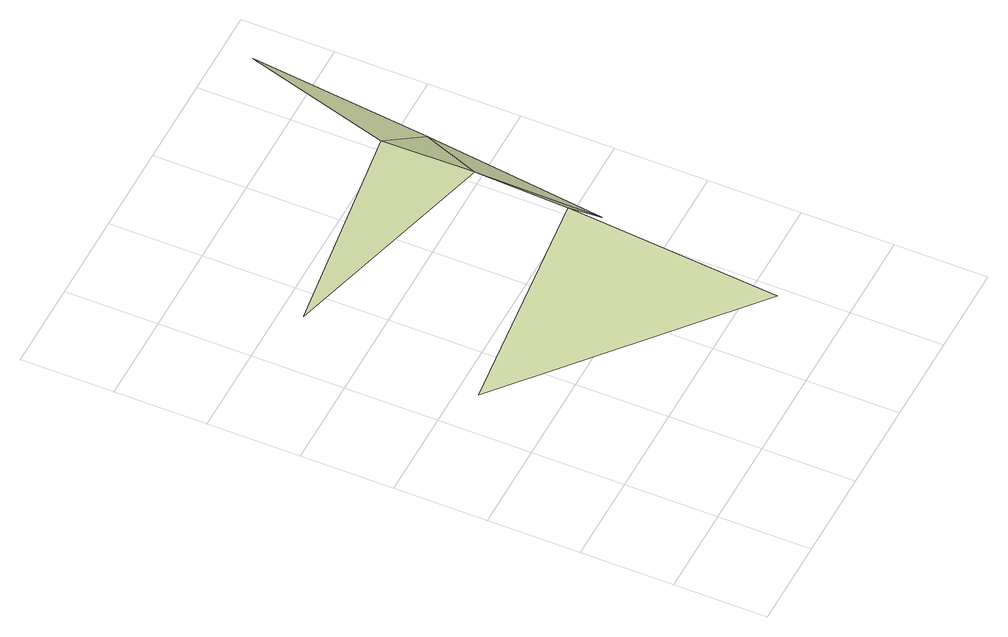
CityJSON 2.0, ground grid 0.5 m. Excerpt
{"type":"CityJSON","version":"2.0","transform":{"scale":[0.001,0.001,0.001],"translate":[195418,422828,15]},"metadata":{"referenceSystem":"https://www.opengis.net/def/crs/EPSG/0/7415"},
"CityObjects":{
"landuse1":{"type":"LandUse","attributes":{"3df_class":"Terrain","bgt_status":"bestaand","bgt_functie":"berm","relatievehoogteligging":0,"bgt_fysiekvoorkomen":"groenvoorziening","ondersteunendwegdeeloptalud":"false","plus_fysiekvoorkomen":"gras- en kruidachtigen","aantal_punten":0},"geometry":[{"type":"MultiSurface","lod":"1","boundaries":[[[0,1,2]],[[3,4,5]],[[6,3,1]],[[7,3,6]],[[7,4,3]],[[7,8,4]]]}]}
},
"vertices":[
[1366,329,250],[1344,1437,389],[240,1393,150],[1344,1937,418],[1344,2437,410],[349,2383,150],[1484,1321,240],[1601,2312,250],[1719,3304,240]
]}
